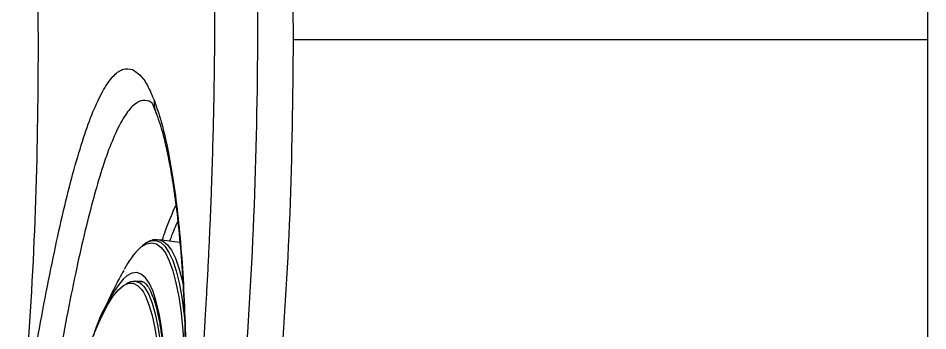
# Model space of a CAD drawing. Extents: x 832 to 912, y 781 to 934.
# Drawn here: x 901.41 to 907.25, y 841.82 to 843.83 of the extents above; entities that cross this region are included whole.
import ezdxf

# ---------------------------------------------------------------- set-up
doc = ezdxf.new("R2010")
doc.units = 0
doc.header["$MEASUREMENT"] = 0
doc.layers.add('1', color=4, linetype='Continuous')

# ---------------------------------------------------------------- blocks, each defined once
blk = doc.blocks.new('2026 SOVEREIGN HL')
at = {"layer": '1', "color": 3, "linetype": 'Continuous', "lineweight": 25}
for p, q in [((75.5245, 46.5936), (75.5245, 49.6421)), ((75.5245, 43.643), (75.5245, 46.5936)), ((70.5438, 46.1862), (70.5257, 46.1977)), ((70.531, 46.1938), (70.5257, 46.1977)), ((70.5851, 45.3081), (70.5874, 45.3078)), ((70.7223, 45.2911), (70.5874, 45.3078)), ((70.4822, 45.0369), (70.4354, 45.0419)), ((70.4774, 45.0415), (70.4532, 45.04))]:
    blk.add_line(p, q, dxfattribs=at)
at = {"layer": '1', "color": 3, "linetype": 'Continuous', "lineweight": 25, "flags": 128}
for points in [[(70.4715, 45.2597), (70.4745, 45.2621), (70.509, 45.283), (70.542, 45.2895), (70.5732, 45.2817), (70.6026, 45.2595), (70.6298, 45.2232), (70.6549, 45.1729), (70.6776, 45.1088), (70.6977, 45.0314), (70.7153, 44.9411), (70.7302, 44.8384), (70.7423, 44.7239), (70.7515, 44.5981), (70.7578, 44.4619), (70.7593, 44.4116)], [(70.5095, 45.2903), (70.536, 45.3018), (70.568, 45.3038), (70.5981, 45.292), (70.6265, 45.2665), (70.6528, 45.2274), (70.6769, 45.1749), (70.6987, 45.1093), (70.7181, 45.031), (70.735, 44.9403), (70.7492, 44.8378), (70.753, 44.8051)], [(70.5874, 45.3078), (70.6115, 45.3004), (70.6411, 45.2781), (70.6686, 45.2414), (70.6939, 45.1907), (70.7168, 45.126), (70.7372, 45.048), (70.7436, 45.0176)], [(70.593, 43.1194), (70.5955, 43.1472), (70.6103, 43.324), (70.6224, 43.4974), (70.6318, 43.6664), (70.6384, 43.8298), (70.6422, 43.9868), (70.6431, 44.1365), (70.6411, 44.2779), (70.6363, 44.4103), (70.6287, 44.5329), (70.6184, 44.6449), (70.6053, 44.7458), (70.5895, 44.8348), (70.5712, 44.9116), (70.5505, 44.9756), (70.5275, 45.0264), (70.5023, 45.0639), (70.475, 45.0876), (70.4459, 45.0976), (70.4151, 45.0938), (70.3827, 45.0761), (70.3585, 45.0549)], [(70.3644, 45.0164), (70.3928, 45.0286), (70.423, 45.0289), (70.4515, 45.0152), (70.478, 44.9874), (70.4891, 44.9706)], [(70.4891, 44.9706), (70.5024, 44.9457), (70.5245, 44.8905), (70.5442, 44.822), (70.5613, 44.7407), (70.5759, 44.647)], [(70.4896, 45.0096), (70.4982, 44.9988), (70.5227, 44.9569), (70.545, 44.9014), (70.5648, 44.8325), (70.5821, 44.7506), (70.5967, 44.6564)], [(70.1541, 44.6592), (70.1848, 44.7366), (70.2216, 44.8185), (70.2578, 44.8876), (70.2932, 44.9434), (70.3277, 44.9857), (70.3609, 45.0142), (70.3644, 45.0164)]]:
    blk.add_lwpolyline(points, dxfattribs=at)
at = {"layer": '1', "color": 3, "linetype": 'Continuous', "lineweight": 25}
for centre, radius, start, end in [((70.8139, 44.8917), 0.5027, 132.93182, 153.37952), ((71.1783, 44.3927), 1.0537, 141.07152, 163.54386), ((70.4265, 44.961), 0.0797, 37.61523, 128.24216)]:
    blk.add_arc(centre, radius, start, end, dxfattribs=at)
for points, knots in [([(70.5388, 41.6256), (70.5422, 41.6469), (70.5511, 41.7028), (70.5646, 41.7888), (70.58, 41.8897), (70.5962, 41.9977), (70.6146, 42.1232), (70.6348, 42.2663), (70.6538, 42.4052), (70.6706, 42.5322), (70.6846, 42.6408), (70.698, 42.7478), (70.711, 42.8546), (70.7237, 42.9611), (70.7357, 43.0655), (70.7474, 43.1702), (70.7619, 43.304), (70.7852, 43.5274), (70.8131, 43.8214), (70.8401, 44.1403), (70.8603, 44.4064), (70.8749, 44.6195), (70.8843, 44.7682), (70.8899, 44.8634), (70.8935, 44.9259), (70.8983, 45.0117), (70.9045, 45.1277), (70.9114, 45.2705), (70.9177, 45.4134), (70.9235, 45.5563), (70.933, 45.8193), (70.9392, 46.0567), (70.9431, 46.2685), (70.9441, 46.3344), (70.9451, 46.4003), (70.9459, 46.4663), (70.9466, 46.5322), (70.948, 46.6999), (70.9485, 46.9563), (70.9457, 47.2881), (70.9405, 47.5803), (70.934, 47.8328), (70.927, 48.0458), (70.9204, 48.2179), (70.9135, 48.3756), (70.906, 48.5322), (70.897, 48.7021), (70.8871, 48.8719), (70.8763, 49.0417), (70.8646, 49.2114), (70.8525, 49.374), (70.8402, 49.5295), (70.8277, 49.6778), (70.8162, 49.8061), (70.8066, 49.9092), (70.7977, 50.003), (70.7858, 50.1232), (70.7685, 50.2906), (70.7479, 50.4777), (70.7294, 50.6359), (70.7164, 50.7432), (70.7071, 50.8179), (70.6969, 50.8991), (70.6821, 51.0131), (70.6618, 51.1645), (70.6348, 51.3579), (70.6139, 51.4976), (70.6026, 51.5729)], [0, 0, 0, 0, 0.006463, 0.017004, 0.026173, 0.037109, 0.049815, 0.064288, 0.08053, 0.091932, 0.102768, 0.113412, 0.124357, 0.13509, 0.145613, 0.155924, 0.166762, 0.18603, 0.223411, 0.255464, 0.282185, 0.303576, 0.319636, 0.326965, 0.332212, 0.338457, 0.352779, 0.367101, 0.381423, 0.395745, 0.410068, 0.460486, 0.467088, 0.473691, 0.480293, 0.486896, 0.493499, 0.500101, 0.537291, 0.570518, 0.599782, 0.625082, 0.646419, 0.663792, 0.676808, 0.693847, 0.710886, 0.727924, 0.744962, 0.761999, 0.779036, 0.793942, 0.808848, 0.823753, 0.832632, 0.839968, 0.852064, 0.868919, 0.890532, 0.908601, 0.916769, 0.923015, 0.931208, 0.941345, 0.957562, 0.977114, 1, 1, 1, 1]), ([(70.8362, 41.9099), (70.8962, 42.3017), (71.016, 43.0851), (71.1331, 44.2684), (71.206, 45.4549), (71.2307, 46.6435), (71.2088, 47.8321), (71.1383, 49.0189), (71.0231, 50.2025), (70.9035, 50.9861), (70.8438, 51.3779)], [0, 0, 0, 0, 0.1250121, 0.2500043, 0.3749925, 0.499979, 0.6249699, 0.749971, 0.87498, 1, 1, 1, 1]), ([(71.4527, 46.5936), (71.4482, 46.975), (71.4391, 47.7377), (71.3641, 48.8796), (71.2479, 50.0182), (71.128, 50.7716), (71.0681, 51.1483)], [0, 0, 0, 0, 0.2499708, 0.4999618, 0.7499699, 1, 1, 1, 1]), ([(69.6847, 49.2852), (69.7136, 48.9379), (69.7714, 48.2434), (69.8112, 47.1983), (69.8154, 46.1525), (69.7843, 45.1069), (69.7323, 44.4117), (69.7063, 44.0641)], [0, 0, 0, 0, 0.199934, 0.399924, 0.59995, 0.799985, 1, 1, 1, 1]), ([(71.0861, 42.1447), (71.1432, 42.5128), (71.2574, 43.249), (71.3682, 44.3611), (71.4397, 45.4764), (71.4484, 46.2212), (71.4527, 46.5936)], [0, 0, 0, 0, 0.250033, 0.500029, 0.750016, 1, 1, 1, 1]), ([(71.4527, 46.5936), (71.479, 46.5936), (71.5296, 46.5936), (71.6222, 46.5936), (71.7183, 46.5936), (71.8167, 46.5936), (71.9245, 46.5936), (72.0475, 46.5936), (72.1713, 46.5936), (72.2844, 46.5936), (72.3669, 46.5936), (72.446, 46.5936), (72.5197, 46.5936), (72.6169, 46.5936), (72.7413, 46.5936), (72.8938, 46.5936), (73.0514, 46.5936), (73.2123, 46.5936), (73.3738, 46.5936), (73.5326, 46.5936), (73.6846, 46.5936), (73.9088, 46.5936), (74.2193, 46.5936), (74.6295, 46.5936), (75.0685, 46.5936), (75.3701, 46.5936), (75.5245, 46.5936)], [0, 0, 0, 0, 0.065489, 0.125878, 0.181311, 0.231944, 0.277971, 0.332821, 0.387445, 0.414106, 0.440275, 0.457562, 0.47489, 0.492498, 0.521264, 0.549245, 0.577186, 0.605267, 0.633263, 0.660685, 0.686907, 0.711244, 0.775507, 0.845758, 0.921008, 1, 1, 1, 1]), ([(69.7063, 44.0641), (69.725, 44.18), (69.7626, 44.4127), (69.8208, 44.7415), (69.8796, 45.0511), (69.939, 45.3361), (69.9988, 45.5933), (70.059, 45.82), (70.1195, 46.0136), (70.18, 46.1713), (70.2405, 46.2908), (70.3007, 46.37), (70.3602, 46.4119), (70.3987, 46.4048), (70.418, 46.4012)], [0, 0, 0, 0, 0.083044, 0.166574, 0.250026, 0.333308, 0.41664, 0.500096, 0.583443, 0.666688, 0.750063, 0.833255, 0.916684, 1, 1, 1, 1]), ([(70.418, 46.401), (70.4345, 46.3912), (70.4675, 46.3716), (70.5148, 46.3047), (70.5443, 46.2356), (70.559, 46.2011)], [0, 0, 0, 0, 0.332886, 0.666299, 1, 1, 1, 1]), ([(70.5257, 46.1977), (70.5076, 46.2011), (70.4714, 46.208), (70.4153, 46.1685), (70.3586, 46.0933), (70.3014, 45.9798), (70.244, 45.8306), (70.1867, 45.6475), (70.1296, 45.4328), (70.0728, 45.1892), (70.0166, 44.9198), (69.961, 44.6273), (69.9062, 44.3162), (69.8707, 44.096), (69.8529, 43.9859)], [0, 0, 0, 0, 0.083329, 0.166633, 0.249929, 0.333236, 0.416562, 0.49991, 0.583273, 0.666639, 0.749996, 0.833338, 0.916668, 1, 1, 1, 1]), ([(70.559, 46.2011), (70.574, 46.1581), (70.6039, 46.0722), (70.6438, 45.9022), (70.6791, 45.7049), (70.7091, 45.4794), (70.7329, 45.2285), (70.75, 44.9548), (70.7599, 44.6614), (70.762, 44.3508), (70.7559, 44.0266), (70.7411, 43.6917), (70.7175, 43.3496), (70.6852, 43.0029), (70.6444, 42.655), (70.5952, 42.3095), (70.5388, 41.9685), (70.4956, 41.7488), (70.474, 41.6389)], [0, 0, 0, 0, 0.062484, 0.124963, 0.187451, 0.249946, 0.312442, 0.374944, 0.437461, 0.499987, 0.562741, 0.625027, 0.687536, 0.750037, 0.812532, 0.875014, 0.937503, 1, 1, 1, 1]), ([(70.5746, 46.1164), (70.5704, 46.1262), (70.559, 46.1529), (70.559, 46.1824), (70.559, 46.2011)], [0, 0, 0, 0, 0.367242, 1, 1, 1, 1]), ([(70.5423, 46.1891), (70.5442, 46.1863), (70.5479, 46.1807), (70.5646, 46.1373), (70.573, 46.1155)], [0, 0, 0, 0, 0.496224, 1, 1, 1, 1]), ([(70.573, 46.1155), (70.5806, 46.0943), (70.5947, 46.0551), (70.6141, 45.9864), (70.63, 45.9219), (70.6437, 45.8596), (70.6561, 45.7974), (70.6682, 45.7295), (70.6804, 45.6535), (70.697, 45.5376), (70.7167, 45.37), (70.7361, 45.1436), (70.75, 44.8984), (70.7574, 44.6624), (70.7597, 44.4419), (70.7583, 44.2398), (70.7536, 44.0324), (70.7449, 43.805), (70.731, 43.5593), (70.711, 43.2917), (70.6842, 43.0074), (70.6481, 42.6937), (70.6008, 42.3533), (70.5435, 41.9997), (70.4976, 41.7672), (70.4749, 41.6517)], [0, 0, 0, 0, 0.038645, 0.071651, 0.098969, 0.120769, 0.141845, 0.164225, 0.18791, 0.212902, 0.266792, 0.324802, 0.38136, 0.435691, 0.477549, 0.517972, 0.556954, 0.598745, 0.647992, 0.694729, 0.746641, 0.803724, 0.865979, 0.933407, 1, 1, 1, 1]), ([(70.6095, 45.3051), (70.6166, 45.3265), (70.6459, 45.4147), (70.675, 45.4797), (70.697, 45.5289)], [0, 0, 0, 0, 0.243253, 1, 1, 1, 1]), ([(70.7089, 45.4273), (70.6941, 45.3946), (70.677, 45.357), (70.6599, 45.3058), (70.6576, 45.2991)], [0, 0, 0, 0, 0.869364, 1, 1, 1, 1]), ([(70.5075, 45.2881), (70.504, 45.2865), (70.4946, 45.2821), (70.486, 45.2741), (70.4807, 45.269)], [0, 0, 0, 0, 0.371033, 1, 1, 1, 1]), ([(70.5838, 45.3066), (70.5786, 45.3074), (70.5612, 45.3103), (70.5346, 45.3036), (70.5155, 45.2927), (70.5075, 45.2881)], [0, 0, 0, 0, 0.1974597, 0.66246, 1, 1, 1, 1]), ([(70.3619, 45.1117), (70.3423, 45.0755), (70.2994, 44.9962), (70.2503, 44.8932), (70.2224, 44.8263), (70.2125, 44.8026)], [0, 0, 0, 0, 0.3522, 0.770376, 1, 1, 1, 1]), ([(70.4788, 45.0406), (70.4816, 45.0402), (70.4877, 45.0392), (70.5018, 45.0287), (70.5199, 45.006), (70.5389, 44.9701), (70.5571, 44.9226), (70.5742, 44.8632), (70.5898, 44.7918), (70.6035, 44.7089), (70.6151, 44.6151), (70.6244, 44.5108), (70.6314, 44.3968), (70.636, 44.2738), (70.638, 44.1424), (70.6376, 44.0035), (70.6346, 43.8577), (70.629, 43.7059), (70.6211, 43.5489), (70.6105, 43.3874), (70.5995, 43.2429), (70.591, 43.1516), (70.5877, 43.1161)], [0, 0, 0, 0, 0.039693, 0.087214, 0.138256, 0.187381, 0.236814, 0.287095, 0.338105, 0.389636, 0.441523, 0.493652, 0.545945, 0.598353, 0.650844, 0.703393, 0.755987, 0.808613, 0.861264, 0.913933, 0.966617, 1, 1, 1, 1])]:
    blk.add_open_spline(points, degree=3, knots=knots, dxfattribs=at)

msp = doc.modelspace()

# ---------------------------------------------------------------- block references
at = {"layer": '1'}
msp.add_blockref('2026 SOVEREIGN HL', (831.7292, 797.0948), dxfattribs=at)

doc.saveas('drawing.dxf')
